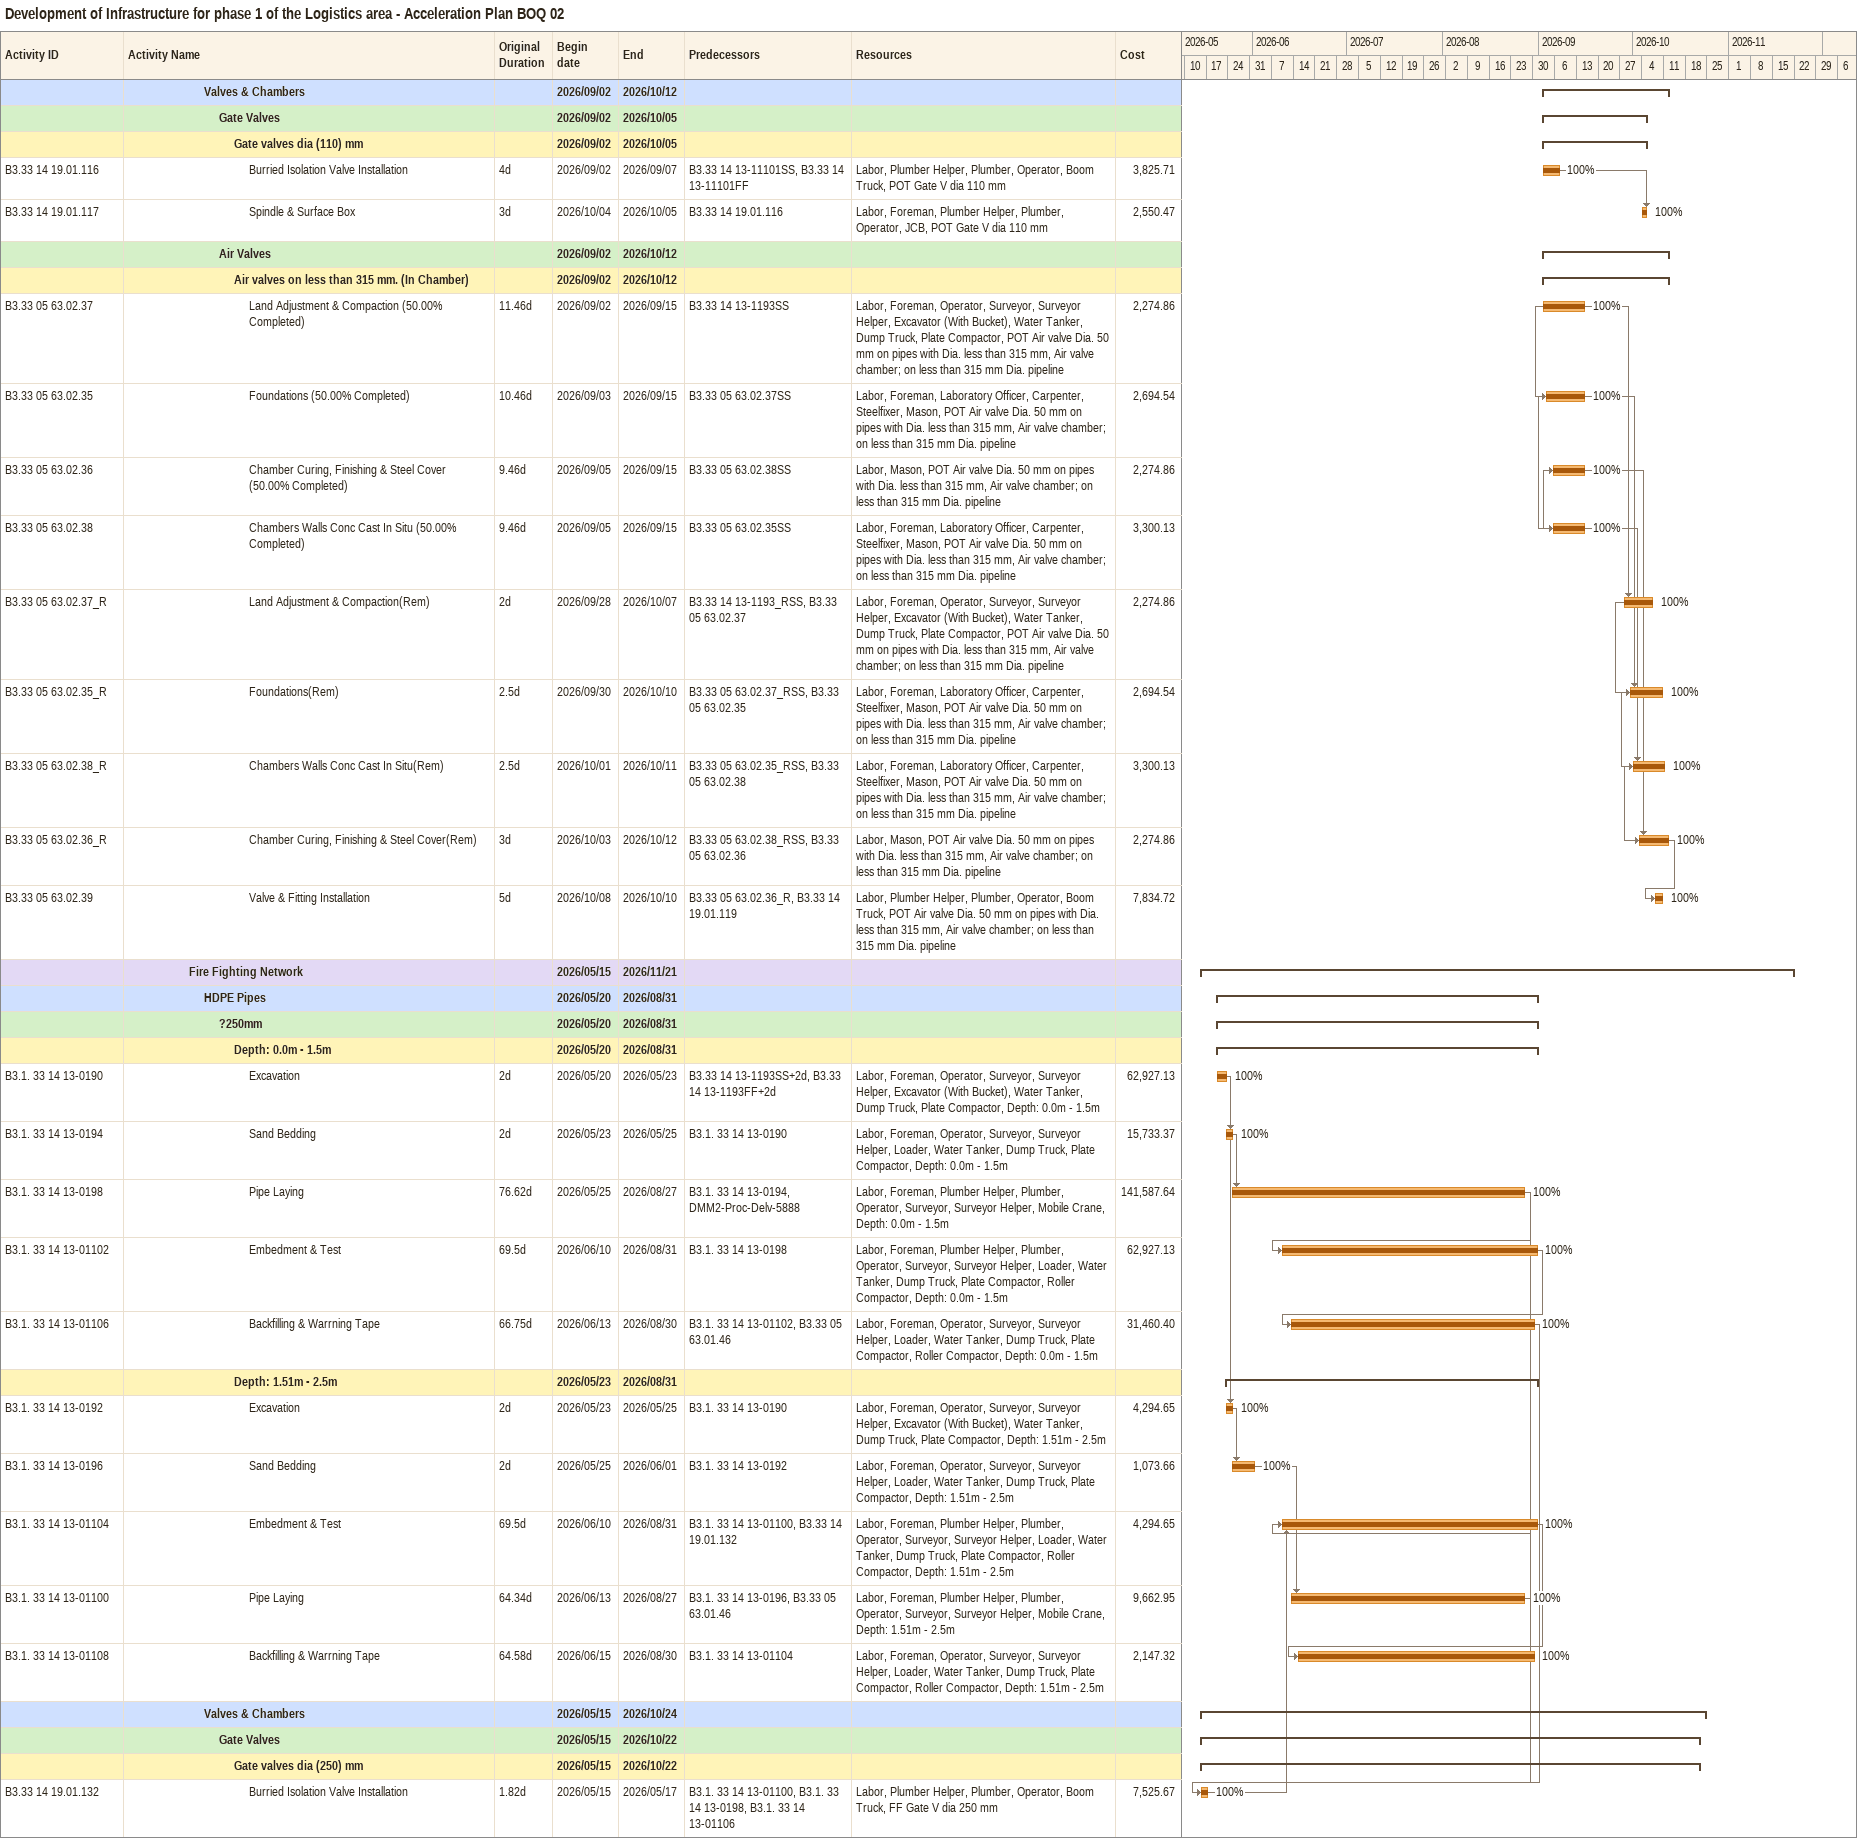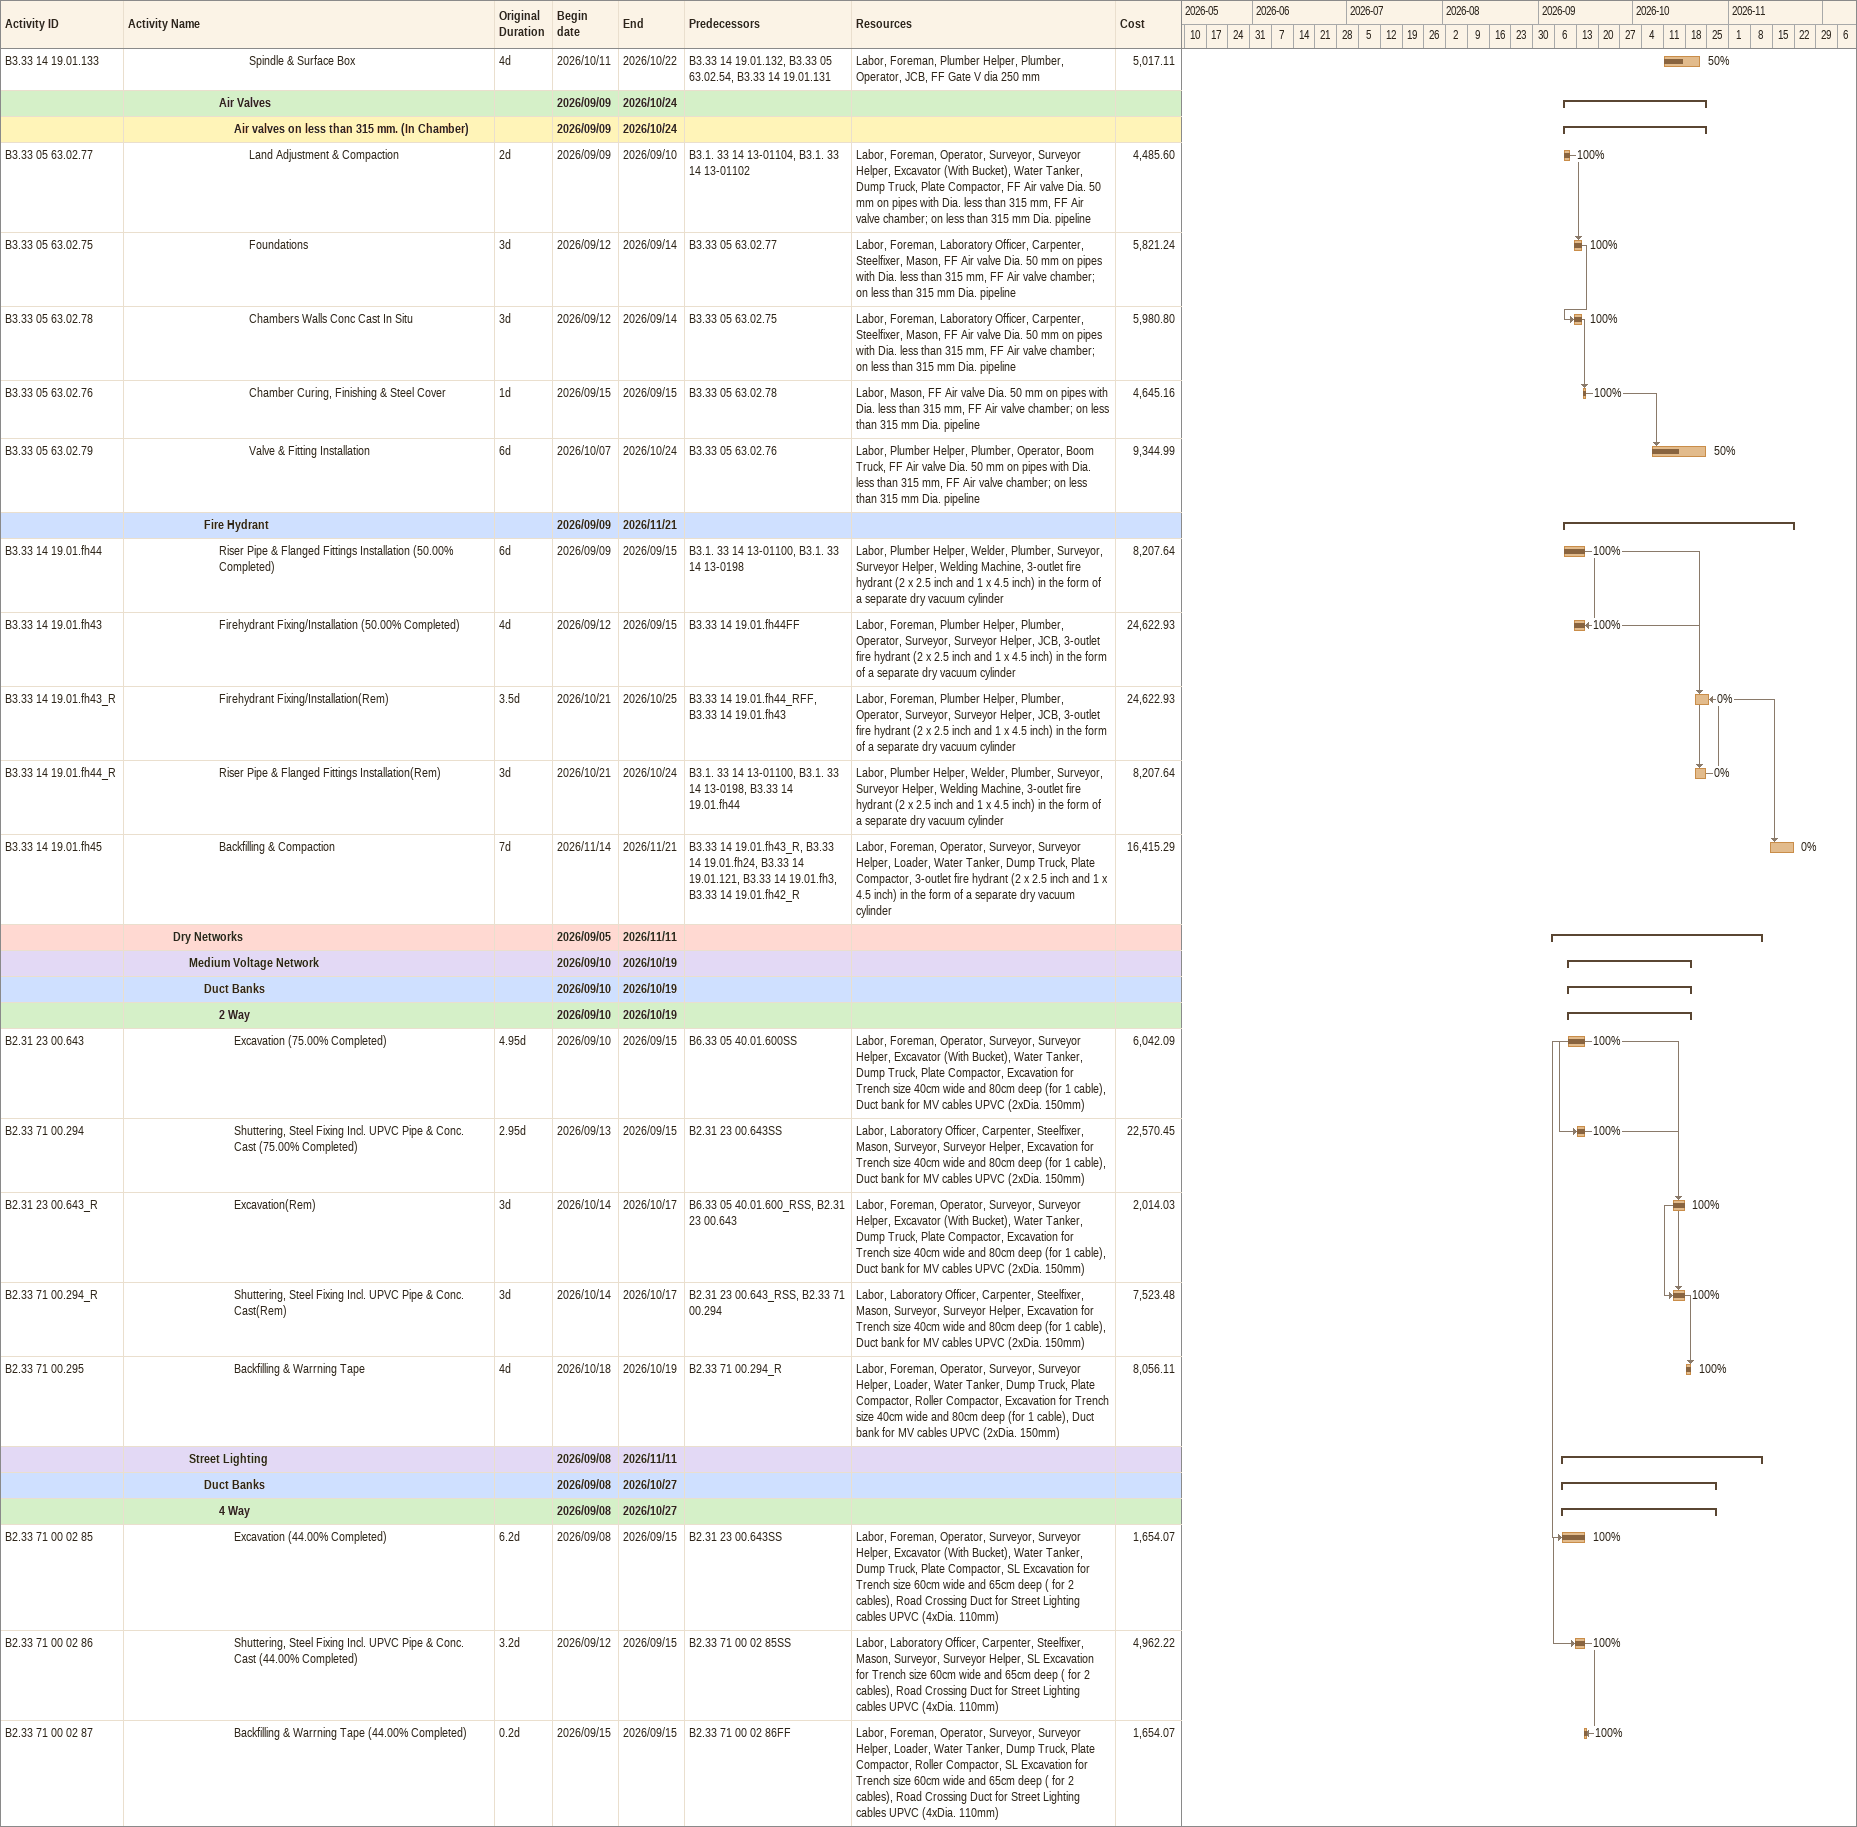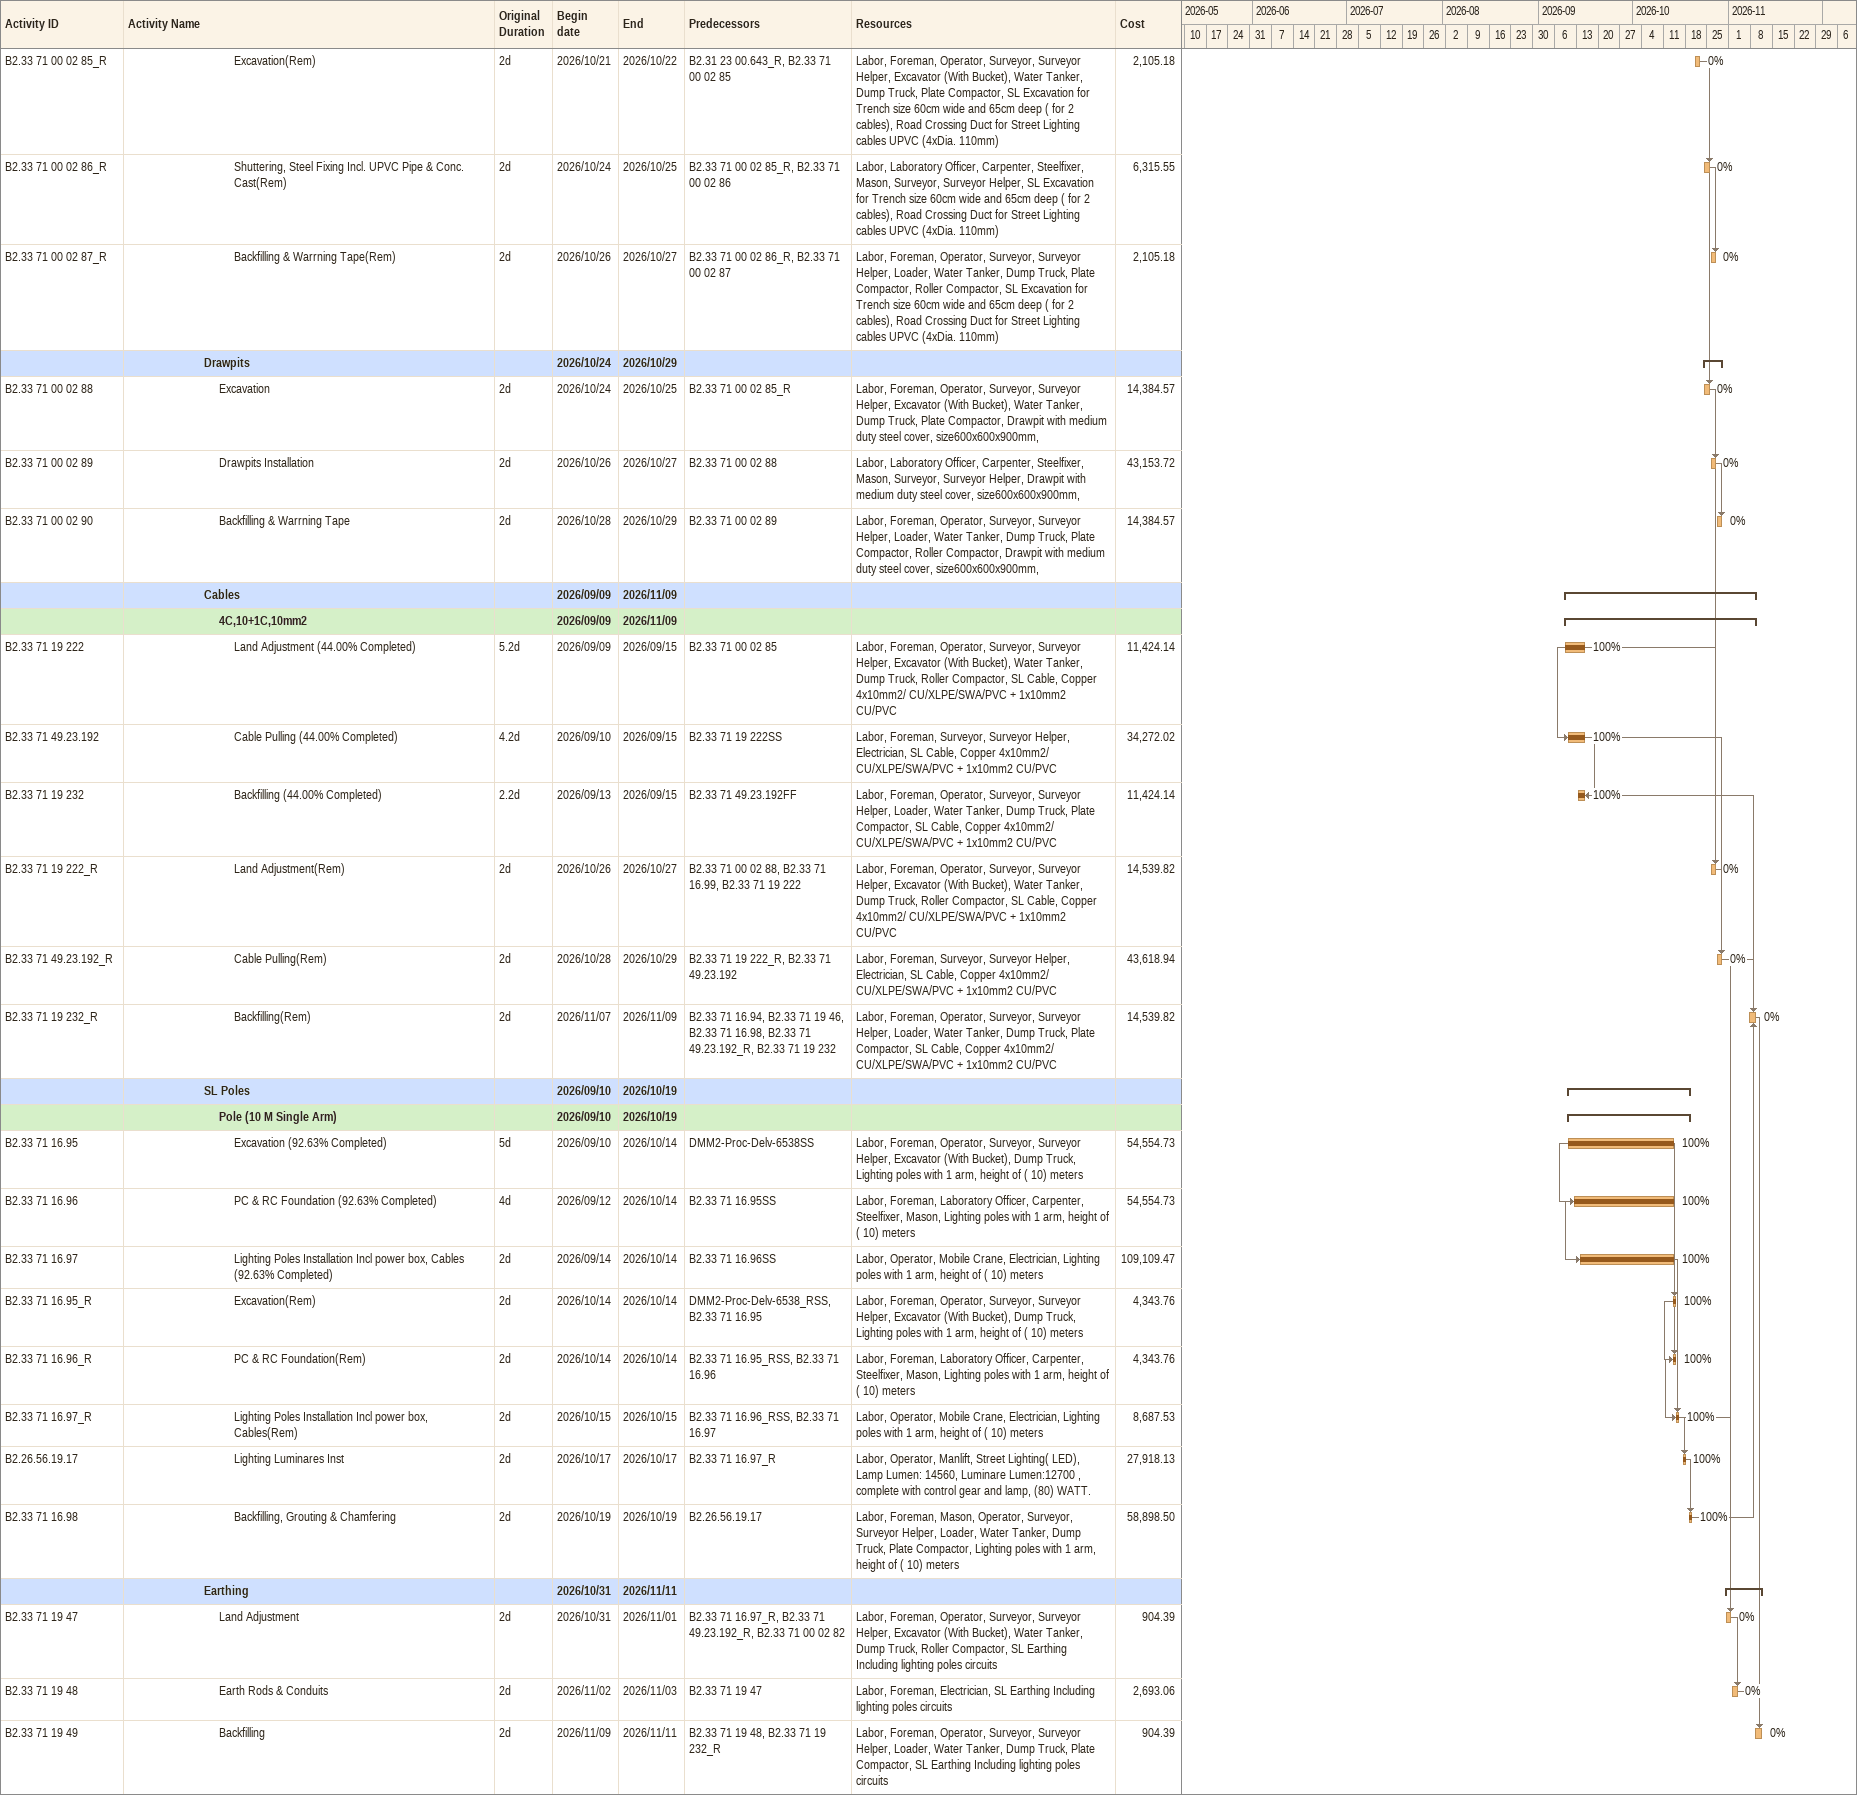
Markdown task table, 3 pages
Development of Infrastructure for phase 1 of the Logistics area - Acceleration Plan BOQ 02

| ID | Level | Task | Original duration | Start | Finish | Predecessors | Resources | % complete | Cost |
|---|---|---|---|---|---|---|---|---|---|
|  | 6 | **Valves & Chambers** |  | 2026-09-02 | 2026-10-12 |  |  |  |  |
|  | 7 | **Gate Valves** |  | 2026-09-02 | 2026-10-05 |  |  |  |  |
|  | 8 | **Gate valves dia (110) mm** |  | 2026-09-02 | 2026-10-05 |  |  |  |  |
| B3.33 14 19.01.116 | 9 | Burried Isolation Valve Installation | 4d | 2026-09-02 | 2026-09-07 | B3.33 14 13-11101SS, B3.33 14 13-11101FF | Labor, Plumber Helper, Plumber, Operator, Boom Truck, POT Gate V dia 110 mm | 100 | 3825.71 |
| B3.33 14 19.01.117 | 9 | Spindle & Surface Box | 3d | 2026-10-04 | 2026-10-05 | B3.33 14 19.01.116 | Labor, Foreman, Plumber Helper, Plumber, Operator, JCB, POT Gate V dia 110 mm | 100 | 2550.47 |
|  | 7 | **Air Valves** |  | 2026-09-02 | 2026-10-12 |  |  |  |  |
|  | 8 | **Air valves on less than 315 mm. (In Chamber)** |  | 2026-09-02 | 2026-10-12 |  |  |  |  |
| B3.33 05 63.02.37 | 9 | Land Adjustment & Compaction (50.00% Completed) | 11.46d | 2026-09-02 | 2026-09-15 | B3.33 14 13-1193SS | Labor, Foreman, Operator, Surveyor, Surveyor Helper, Excavator (With Bucket), Water Tanker, Dump Truck, Plate Compactor, POT Air valve Dia. 50 mm on pipes with Dia. less than 315 mm, Air valve chamber; on less than 315 mm Dia. pipeline | 100 | 2274.86 |
| B3.33 05 63.02.35 | 9 | Foundations (50.00% Completed) | 10.46d | 2026-09-03 | 2026-09-15 | B3.33 05 63.02.37SS | Labor, Foreman, Laboratory Officer, Carpenter, Steelfixer, Mason, POT Air valve Dia. 50 mm on pipes with Dia. less than 315 mm, Air valve chamber; on less than 315 mm Dia. pipeline | 100 | 2694.54 |
| B3.33 05 63.02.36 | 9 | Chamber Curing, Finishing & Steel Cover (50.00% Completed) | 9.46d | 2026-09-05 | 2026-09-15 | B3.33 05 63.02.38SS | Labor, Mason, POT Air valve Dia. 50 mm on pipes with Dia. less than 315 mm, Air valve chamber; on less than 315 mm Dia. pipeline | 100 | 2274.86 |
| B3.33 05 63.02.38 | 9 | Chambers Walls Conc Cast In Situ (50.00% Completed) | 9.46d | 2026-09-05 | 2026-09-15 | B3.33 05 63.02.35SS | Labor, Foreman, Laboratory Officer, Carpenter, Steelfixer, Mason, POT Air valve Dia. 50 mm on pipes with Dia. less than 315 mm, Air valve chamber; on less than 315 mm Dia. pipeline | 100 | 3300.13 |
| B3.33 05 63.02.37_R | 9 | Land Adjustment & Compaction(Rem) | 2d | 2026-09-28 | 2026-10-07 | B3.33 14 13-1193_RSS, B3.33 05 63.02.37 | Labor, Foreman, Operator, Surveyor, Surveyor Helper, Excavator (With Bucket), Water Tanker, Dump Truck, Plate Compactor, POT Air valve Dia. 50 mm on pipes with Dia. less than 315 mm, Air valve chamber; on less than 315 mm Dia. pipeline | 100 | 2274.86 |
| B3.33 05 63.02.35_R | 9 | Foundations(Rem) | 2.5d | 2026-09-30 | 2026-10-10 | B3.33 05 63.02.37_RSS, B3.33 05 63.02.35 | Labor, Foreman, Laboratory Officer, Carpenter, Steelfixer, Mason, POT Air valve Dia. 50 mm on pipes with Dia. less than 315 mm, Air valve chamber; on less than 315 mm Dia. pipeline | 100 | 2694.54 |
| B3.33 05 63.02.38_R | 9 | Chambers Walls Conc Cast In Situ(Rem) | 2.5d | 2026-10-01 | 2026-10-11 | B3.33 05 63.02.35_RSS, B3.33 05 63.02.38 | Labor, Foreman, Laboratory Officer, Carpenter, Steelfixer, Mason, POT Air valve Dia. 50 mm on pipes with Dia. less than 315 mm, Air valve chamber; on less than 315 mm Dia. pipeline | 100 | 3300.13 |
| B3.33 05 63.02.36_R | 9 | Chamber Curing, Finishing & Steel Cover(Rem) | 3d | 2026-10-03 | 2026-10-12 | B3.33 05 63.02.38_RSS, B3.33 05 63.02.36 | Labor, Mason, POT Air valve Dia. 50 mm on pipes with Dia. less than 315 mm, Air valve chamber; on less than 315 mm Dia. pipeline | 100 | 2274.86 |
| B3.33 05 63.02.39 | 9 | Valve & Fitting Installation | 5d | 2026-10-08 | 2026-10-10 | B3.33 05 63.02.36_R, B3.33 14 19.01.119 | Labor, Plumber Helper, Plumber, Operator, Boom Truck, POT Air valve Dia. 50 mm on pipes with Dia. less than 315 mm, Air valve chamber; on less than 315 mm Dia. pipeline | 100 | 7834.72 |
|  | 5 | **Fire Fighting Network** |  | 2026-05-15 | 2026-11-21 |  |  |  |  |
|  | 6 | **HDPE Pipes** |  | 2026-05-20 | 2026-08-31 |  |  |  |  |
|  | 7 | **?250mm** |  | 2026-05-20 | 2026-08-31 |  |  |  |  |
|  | 8 | **Depth: 0.0m - 1.5m** |  | 2026-05-20 | 2026-08-31 |  |  |  |  |
| B3.1. 33 14 13-0190 | 9 | Excavation | 2d | 2026-05-20 | 2026-05-23 | B3.33 14 13-1193SS+2d, B3.33 14 13-1193FF+2d | Labor, Foreman, Operator, Surveyor, Surveyor Helper, Excavator (With Bucket), Water Tanker, Dump Truck, Plate Compactor, Depth: 0.0m - 1.5m | 100 | 62927.13 |
| B3.1. 33 14 13-0194 | 9 | Sand Bedding | 2d | 2026-05-23 | 2026-05-25 | B3.1. 33 14 13-0190 | Labor, Foreman, Operator, Surveyor, Surveyor Helper, Loader, Water Tanker, Dump Truck, Plate Compactor, Depth: 0.0m - 1.5m | 100 | 15733.37 |
| B3.1. 33 14 13-0198 | 9 | Pipe Laying | 76.62d | 2026-05-25 | 2026-08-27 | B3.1. 33 14 13-0194, DMM2-Proc-Delv-5888 | Labor, Foreman, Plumber Helper, Plumber, Operator, Surveyor, Surveyor Helper, Mobile Crane, Depth: 0.0m - 1.5m | 100 | 141587.64 |
| B3.1. 33 14 13-01102 | 9 | Embedment & Test | 69.5d | 2026-06-10 | 2026-08-31 | B3.1. 33 14 13-0198 | Labor, Foreman, Plumber Helper, Plumber, Operator, Surveyor, Surveyor Helper, Loader, Water Tanker, Dump Truck, Plate Compactor, Roller Compactor, Depth: 0.0m - 1.5m | 100 | 62927.13 |
| B3.1. 33 14 13-01106 | 9 | Backfilling & Warrning Tape | 66.75d | 2026-06-13 | 2026-08-30 | B3.1. 33 14 13-01102, B3.33 05 63.01.46 | Labor, Foreman, Operator, Surveyor, Surveyor Helper, Loader, Water Tanker, Dump Truck, Plate Compactor, Roller Compactor, Depth: 0.0m - 1.5m | 100 | 31460.40 |
|  | 8 | **Depth: 1.51m - 2.5m** |  | 2026-05-23 | 2026-08-31 |  |  |  |  |
| B3.1. 33 14 13-0192 | 9 | Excavation | 2d | 2026-05-23 | 2026-05-25 | B3.1. 33 14 13-0190 | Labor, Foreman, Operator, Surveyor, Surveyor Helper, Excavator (With Bucket), Water Tanker, Dump Truck, Plate Compactor, Depth: 1.51m - 2.5m | 100 | 4294.65 |
| B3.1. 33 14 13-0196 | 9 | Sand Bedding | 2d | 2026-05-25 | 2026-06-01 | B3.1. 33 14 13-0192 | Labor, Foreman, Operator, Surveyor, Surveyor Helper, Loader, Water Tanker, Dump Truck, Plate Compactor, Depth: 1.51m - 2.5m | 100 | 1073.66 |
| B3.1. 33 14 13-01104 | 9 | Embedment & Test | 69.5d | 2026-06-10 | 2026-08-31 | B3.1. 33 14 13-01100, B3.33 14 19.01.132 | Labor, Foreman, Plumber Helper, Plumber, Operator, Surveyor, Surveyor Helper, Loader, Water Tanker, Dump Truck, Plate Compactor, Roller Compactor, Depth: 1.51m - 2.5m | 100 | 4294.65 |
| B3.1. 33 14 13-01100 | 9 | Pipe Laying | 64.34d | 2026-06-13 | 2026-08-27 | B3.1. 33 14 13-0196, B3.33 05 63.01.46 | Labor, Foreman, Plumber Helper, Plumber, Operator, Surveyor, Surveyor Helper, Mobile Crane, Depth: 1.51m - 2.5m | 100 | 9662.95 |
| B3.1. 33 14 13-01108 | 9 | Backfilling & Warrning Tape | 64.58d | 2026-06-15 | 2026-08-30 | B3.1. 33 14 13-01104 | Labor, Foreman, Operator, Surveyor, Surveyor Helper, Loader, Water Tanker, Dump Truck, Plate Compactor, Roller Compactor, Depth: 1.51m - 2.5m | 100 | 2147.32 |
|  | 6 | **Valves & Chambers** |  | 2026-05-15 | 2026-10-24 |  |  |  |  |
|  | 7 | **Gate Valves** |  | 2026-05-15 | 2026-10-22 |  |  |  |  |
|  | 8 | **Gate valves dia (250) mm** |  | 2026-05-15 | 2026-10-22 |  |  |  |  |
| B3.33 14 19.01.132 | 9 | Burried Isolation Valve Installation | 1.82d | 2026-05-15 | 2026-05-17 | B3.1. 33 14 13-01100, B3.1. 33 14 13-0198, B3.1. 33 14 13-01106 | Labor, Plumber Helper, Plumber, Operator, Boom Truck, FF Gate V dia 250 mm | 100 | 7525.67 |
| B3.33 14 19.01.133 | 9 | Spindle & Surface Box | 4d | 2026-10-11 | 2026-10-22 | B3.33 14 19.01.132, B3.33 05 63.02.54, B3.33 14 19.01.131 | Labor, Foreman, Plumber Helper, Plumber, Operator, JCB, FF Gate V dia 250 mm | 50 | 5017.11 |
|  | 7 | **Air Valves** |  | 2026-09-09 | 2026-10-24 |  |  |  |  |
|  | 8 | **Air valves on less than 315 mm. (In Chamber)** |  | 2026-09-09 | 2026-10-24 |  |  |  |  |
| B3.33 05 63.02.77 | 9 | Land Adjustment & Compaction | 2d | 2026-09-09 | 2026-09-10 | B3.1. 33 14 13-01104, B3.1. 33 14 13-01102 | Labor, Foreman, Operator, Surveyor, Surveyor Helper, Excavator (With Bucket), Water Tanker, Dump Truck, Plate Compactor, FF Air valve Dia. 50 mm on pipes with Dia. less than 315 mm, FF Air valve chamber; on less than 315 mm Dia. pipeline | 100 | 4485.60 |
| B3.33 05 63.02.75 | 9 | Foundations | 3d | 2026-09-12 | 2026-09-14 | B3.33 05 63.02.77 | Labor, Foreman, Laboratory Officer, Carpenter, Steelfixer, Mason, FF Air valve Dia. 50 mm on pipes with Dia. less than 315 mm, FF Air valve chamber; on less than 315 mm Dia. pipeline | 100 | 5821.24 |
| B3.33 05 63.02.78 | 9 | Chambers Walls Conc Cast In Situ | 3d | 2026-09-12 | 2026-09-14 | B3.33 05 63.02.75 | Labor, Foreman, Laboratory Officer, Carpenter, Steelfixer, Mason, FF Air valve Dia. 50 mm on pipes with Dia. less than 315 mm, FF Air valve chamber; on less than 315 mm Dia. pipeline | 100 | 5980.80 |
| B3.33 05 63.02.76 | 9 | Chamber Curing, Finishing & Steel Cover | 1d | 2026-09-15 | 2026-09-15 | B3.33 05 63.02.78 | Labor, Mason, FF Air valve Dia. 50 mm on pipes with Dia. less than 315 mm, FF Air valve chamber; on less than 315 mm Dia. pipeline | 100 | 4645.16 |
| B3.33 05 63.02.79 | 9 | Valve & Fitting Installation | 6d | 2026-10-07 | 2026-10-24 | B3.33 05 63.02.76 | Labor, Plumber Helper, Plumber, Operator, Boom Truck, FF Air valve Dia. 50 mm on pipes with Dia. less than 315 mm, FF Air valve chamber; on less than 315 mm Dia. pipeline | 50 | 9344.99 |
|  | 6 | **Fire Hydrant** |  | 2026-09-09 | 2026-11-21 |  |  |  |  |
| B3.33 14 19.01.fh44 | 7 | Riser Pipe & Flanged Fittings Installation (50.00% Completed) | 6d | 2026-09-09 | 2026-09-15 | B3.1. 33 14 13-01100, B3.1. 33 14 13-0198 | Labor, Plumber Helper, Welder, Plumber, Surveyor, Surveyor Helper, Welding Machine, 3-outlet fire hydrant (2 x 2.5 inch and 1 x 4.5 inch) in the form of a separate dry vacuum cylinder | 100 | 8207.64 |
| B3.33 14 19.01.fh43 | 7 | Firehydrant Fixing/Installation (50.00% Completed) | 4d | 2026-09-12 | 2026-09-15 | B3.33 14 19.01.fh44FF | Labor, Foreman, Plumber Helper, Plumber, Operator, Surveyor, Surveyor Helper, JCB, 3-outlet fire hydrant (2 x 2.5 inch and 1 x 4.5 inch) in the form of a separate dry vacuum cylinder | 100 | 24622.93 |
| B3.33 14 19.01.fh43_R | 7 | Firehydrant Fixing/Installation(Rem) | 3.5d | 2026-10-21 | 2026-10-25 | B3.33 14 19.01.fh44_RFF, B3.33 14 19.01.fh43 | Labor, Foreman, Plumber Helper, Plumber, Operator, Surveyor, Surveyor Helper, JCB, 3-outlet fire hydrant (2 x 2.5 inch and 1 x 4.5 inch) in the form of a separate dry vacuum cylinder | 0 | 24622.93 |
| B3.33 14 19.01.fh44_R | 7 | Riser Pipe & Flanged Fittings Installation(Rem) | 3d | 2026-10-21 | 2026-10-24 | B3.1. 33 14 13-01100, B3.1. 33 14 13-0198, B3.33 14 19.01.fh44 | Labor, Plumber Helper, Welder, Plumber, Surveyor, Surveyor Helper, Welding Machine, 3-outlet fire hydrant (2 x 2.5 inch and 1 x 4.5 inch) in the form of a separate dry vacuum cylinder | 0 | 8207.64 |
| B3.33 14 19.01.fh45 | 7 | Backfilling & Compaction | 7d | 2026-11-14 | 2026-11-21 | B3.33 14 19.01.fh43_R, B3.33 14 19.01.fh24, B3.33 14 19.01.121, B3.33 14 19.01.fh3, B3.33 14 19.01.fh42_R | Labor, Foreman, Operator, Surveyor, Surveyor Helper, Loader, Water Tanker, Dump Truck, Plate Compactor, 3-outlet fire hydrant (2 x 2.5 inch and 1 x 4.5 inch) in the form of a separate dry vacuum cylinder | 0 | 16415.29 |
|  | 4 | **Dry Networks** |  | 2026-09-05 | 2026-11-11 |  |  |  |  |
|  | 5 | **Medium Voltage Network** |  | 2026-09-10 | 2026-10-19 |  |  |  |  |
|  | 6 | **Duct Banks** |  | 2026-09-10 | 2026-10-19 |  |  |  |  |
|  | 7 | **2 Way** |  | 2026-09-10 | 2026-10-19 |  |  |  |  |
| B2.31 23 00.643 | 8 | Excavation (75.00% Completed) | 4.95d | 2026-09-10 | 2026-09-15 | B6.33 05 40.01.600SS | Labor, Foreman, Operator, Surveyor, Surveyor Helper, Excavator (With Bucket), Water Tanker, Dump Truck, Plate Compactor, Excavation for Trench size 40cm wide and 80cm deep (for 1 cable), Duct bank for MV cables UPVC (2xDia. 150mm) | 100 | 6042.09 |
| B2.33 71 00.294 | 8 | Shuttering, Steel Fixing Incl. UPVC Pipe & Conc. Cast (75.00% Completed) | 2.95d | 2026-09-13 | 2026-09-15 | B2.31 23 00.643SS | Labor, Laboratory Officer, Carpenter, Steelfixer, Mason, Surveyor, Surveyor Helper, Excavation for Trench size 40cm wide and 80cm deep (for 1 cable), Duct bank for MV cables UPVC (2xDia. 150mm) | 100 | 22570.45 |
| B2.31 23 00.643_R | 8 | Excavation(Rem) | 3d | 2026-10-14 | 2026-10-17 | B6.33 05 40.01.600_RSS, B2.31 23 00.643 | Labor, Foreman, Operator, Surveyor, Surveyor Helper, Excavator (With Bucket), Water Tanker, Dump Truck, Plate Compactor, Excavation for Trench size 40cm wide and 80cm deep (for 1 cable), Duct bank for MV cables UPVC (2xDia. 150mm) | 100 | 2014.03 |
| B2.33 71 00.294_R | 8 | Shuttering, Steel Fixing Incl. UPVC Pipe & Conc. Cast(Rem) | 3d | 2026-10-14 | 2026-10-17 | B2.31 23 00.643_RSS, B2.33 71 00.294 | Labor, Laboratory Officer, Carpenter, Steelfixer, Mason, Surveyor, Surveyor Helper, Excavation for Trench size 40cm wide and 80cm deep (for 1 cable), Duct bank for MV cables UPVC (2xDia. 150mm) | 100 | 7523.48 |
| B2.33 71 00.295 | 8 | Backfilling & Warrning Tape | 4d | 2026-10-18 | 2026-10-19 | B2.33 71 00.294_R | Labor, Foreman, Operator, Surveyor, Surveyor Helper, Loader, Water Tanker, Dump Truck, Plate Compactor, Roller Compactor, Excavation for Trench size 40cm wide and 80cm deep (for 1 cable), Duct bank for MV cables UPVC (2xDia. 150mm) | 100 | 8056.11 |
|  | 5 | **Street Lighting** |  | 2026-09-08 | 2026-11-11 |  |  |  |  |
|  | 6 | **Duct Banks** |  | 2026-09-08 | 2026-10-27 |  |  |  |  |
|  | 7 | **4 Way** |  | 2026-09-08 | 2026-10-27 |  |  |  |  |
| B2.33 71 00 02 85 | 8 | Excavation (44.00% Completed) | 6.2d | 2026-09-08 | 2026-09-15 | B2.31 23 00.643SS | Labor, Foreman, Operator, Surveyor, Surveyor Helper, Excavator (With Bucket), Water Tanker, Dump Truck, Plate Compactor, SL Excavation for Trench size 60cm wide and 65cm deep ( for 2 cables), Road Crossing Duct for Street Lighting cables UPVC (4xDia. 110mm) | 100 | 1654.07 |
| B2.33 71 00 02 86 | 8 | Shuttering, Steel Fixing Incl. UPVC Pipe & Conc. Cast (44.00% Completed) | 3.2d | 2026-09-12 | 2026-09-15 | B2.33 71 00 02 85SS | Labor, Laboratory Officer, Carpenter, Steelfixer, Mason, Surveyor, Surveyor Helper, SL Excavation for Trench size 60cm wide and 65cm deep ( for 2 cables), Road Crossing Duct for Street Lighting cables UPVC (4xDia. 110mm) | 100 | 4962.22 |
| B2.33 71 00 02 87 | 8 | Backfilling & Warrning Tape (44.00% Completed) | 0.2d | 2026-09-15 | 2026-09-15 | B2.33 71 00 02 86FF | Labor, Foreman, Operator, Surveyor, Surveyor Helper, Loader, Water Tanker, Dump Truck, Plate Compactor, Roller Compactor, SL Excavation for Trench size 60cm wide and 65cm deep ( for 2 cables), Road Crossing Duct for Street Lighting cables UPVC (4xDia. 110mm) | 100 | 1654.07 |
| B2.33 71 00 02 85_R | 8 | Excavation(Rem) | 2d | 2026-10-21 | 2026-10-22 | B2.31 23 00.643_R, B2.33 71 00 02 85 | Labor, Foreman, Operator, Surveyor, Surveyor Helper, Excavator (With Bucket), Water Tanker, Dump Truck, Plate Compactor, SL Excavation for Trench size 60cm wide and 65cm deep ( for 2 cables), Road Crossing Duct for Street Lighting cables UPVC (4xDia. 110mm) | 0 | 2105.18 |
| B2.33 71 00 02 86_R | 8 | Shuttering, Steel Fixing Incl. UPVC Pipe & Conc. Cast(Rem) | 2d | 2026-10-24 | 2026-10-25 | B2.33 71 00 02 85_R, B2.33 71 00 02 86 | Labor, Laboratory Officer, Carpenter, Steelfixer, Mason, Surveyor, Surveyor Helper, SL Excavation for Trench size 60cm wide and 65cm deep ( for 2 cables), Road Crossing Duct for Street Lighting cables UPVC (4xDia. 110mm) | 0 | 6315.55 |
| B2.33 71 00 02 87_R | 8 | Backfilling & Warrning Tape(Rem) | 2d | 2026-10-26 | 2026-10-27 | B2.33 71 00 02 86_R, B2.33 71 00 02 87 | Labor, Foreman, Operator, Surveyor, Surveyor Helper, Loader, Water Tanker, Dump Truck, Plate Compactor, Roller Compactor, SL Excavation for Trench size 60cm wide and 65cm deep ( for 2 cables), Road Crossing Duct for Street Lighting cables UPVC (4xDia. 110mm) | 0 | 2105.18 |
|  | 6 | **Drawpits** |  | 2026-10-24 | 2026-10-29 |  |  |  |  |
| B2.33 71 00 02 88 | 7 | Excavation | 2d | 2026-10-24 | 2026-10-25 | B2.33 71 00 02 85_R | Labor, Foreman, Operator, Surveyor, Surveyor Helper, Excavator (With Bucket), Water Tanker, Dump Truck, Plate Compactor, Drawpit with medium duty steel cover, size600x600x900mm, | 0 | 14384.57 |
| B2.33 71 00 02 89 | 7 | Drawpits Installation | 2d | 2026-10-26 | 2026-10-27 | B2.33 71 00 02 88 | Labor, Laboratory Officer, Carpenter, Steelfixer, Mason, Surveyor, Surveyor Helper, Drawpit with medium duty steel cover, size600x600x900mm, | 0 | 43153.72 |
| B2.33 71 00 02 90 | 7 | Backfilling & Warrning Tape | 2d | 2026-10-28 | 2026-10-29 | B2.33 71 00 02 89 | Labor, Foreman, Operator, Surveyor, Surveyor Helper, Loader, Water Tanker, Dump Truck, Plate Compactor, Roller Compactor, Drawpit with medium duty steel cover, size600x600x900mm, | 0 | 14384.57 |
|  | 6 | **Cables** |  | 2026-09-09 | 2026-11-09 |  |  |  |  |
|  | 7 | **4C,10+1C,10mm2** |  | 2026-09-09 | 2026-11-09 |  |  |  |  |
| B2.33 71 19 222 | 8 | Land Adjustment (44.00% Completed) | 5.2d | 2026-09-09 | 2026-09-15 | B2.33 71 00 02 85 | Labor, Foreman, Operator, Surveyor, Surveyor Helper, Excavator (With Bucket), Water Tanker, Dump Truck, Roller Compactor, SL Cable, Copper 4x10mm2/ CU/XLPE/SWA/PVC + 1x10mm2 CU/PVC | 100 | 11424.14 |
| B2.33 71 49.23.192 | 8 | Cable Pulling (44.00% Completed) | 4.2d | 2026-09-10 | 2026-09-15 | B2.33 71 19 222SS | Labor, Foreman, Surveyor, Surveyor Helper, Electrician, SL Cable, Copper 4x10mm2/ CU/XLPE/SWA/PVC + 1x10mm2 CU/PVC | 100 | 34272.02 |
| B2.33 71 19 232 | 8 | Backfilling (44.00% Completed) | 2.2d | 2026-09-13 | 2026-09-15 | B2.33 71 49.23.192FF | Labor, Foreman, Operator, Surveyor, Surveyor Helper, Loader, Water Tanker, Dump Truck, Plate Compactor, SL Cable, Copper 4x10mm2/ CU/XLPE/SWA/PVC + 1x10mm2 CU/PVC | 100 | 11424.14 |
| B2.33 71 19 222_R | 8 | Land Adjustment(Rem) | 2d | 2026-10-26 | 2026-10-27 | B2.33 71 00 02 88, B2.33 71 16.99, B2.33 71 19 222 | Labor, Foreman, Operator, Surveyor, Surveyor Helper, Excavator (With Bucket), Water Tanker, Dump Truck, Roller Compactor, SL Cable, Copper 4x10mm2/ CU/XLPE/SWA/PVC + 1x10mm2 CU/PVC | 0 | 14539.82 |
| B2.33 71 49.23.192_R | 8 | Cable Pulling(Rem) | 2d | 2026-10-28 | 2026-10-29 | B2.33 71 19 222_R, B2.33 71 49.23.192 | Labor, Foreman, Surveyor, Surveyor Helper, Electrician, SL Cable, Copper 4x10mm2/ CU/XLPE/SWA/PVC + 1x10mm2 CU/PVC | 0 | 43618.94 |
| B2.33 71 19 232_R | 8 | Backfilling(Rem) | 2d | 2026-11-07 | 2026-11-09 | B2.33 71 16.94, B2.33 71 19 46, B2.33 71 16.98, B2.33 71 49.23.192_R, B2.33 71 19 232 | Labor, Foreman, Operator, Surveyor, Surveyor Helper, Loader, Water Tanker, Dump Truck, Plate Compactor, SL Cable, Copper 4x10mm2/ CU/XLPE/SWA/PVC + 1x10mm2 CU/PVC | 0 | 14539.82 |
|  | 6 | **SL Poles** |  | 2026-09-10 | 2026-10-19 |  |  |  |  |
|  | 7 | **Pole (10 M Single Arm)** |  | 2026-09-10 | 2026-10-19 |  |  |  |  |
| B2.33 71 16.95 | 8 | Excavation (92.63% Completed) | 5d | 2026-09-10 | 2026-10-14 | DMM2-Proc-Delv-6538SS | Labor, Foreman, Operator, Surveyor, Surveyor Helper, Excavator (With Bucket), Dump Truck, Lighting poles with 1 arm, height of ( 10) meters | 100 | 54554.73 |
| B2.33 71 16.96 | 8 | PC & RC Foundation (92.63% Completed) | 4d | 2026-09-12 | 2026-10-14 | B2.33 71 16.95SS | Labor, Foreman, Laboratory Officer, Carpenter, Steelfixer, Mason, Lighting poles with 1 arm, height of ( 10) meters | 100 | 54554.73 |
| B2.33 71 16.97 | 8 | Lighting Poles Installation Incl power box, Cables (92.63% Completed) | 2d | 2026-09-14 | 2026-10-14 | B2.33 71 16.96SS | Labor, Operator, Mobile Crane, Electrician, Lighting poles with 1 arm, height of ( 10) meters | 100 | 109109.47 |
| B2.33 71 16.95_R | 8 | Excavation(Rem) | 2d | 2026-10-14 | 2026-10-14 | DMM2-Proc-Delv-6538_RSS, B2.33 71 16.95 | Labor, Foreman, Operator, Surveyor, Surveyor Helper, Excavator (With Bucket), Dump Truck, Lighting poles with 1 arm, height of ( 10) meters | 100 | 4343.76 |
| B2.33 71 16.96_R | 8 | PC & RC Foundation(Rem) | 2d | 2026-10-14 | 2026-10-14 | B2.33 71 16.95_RSS, B2.33 71 16.96 | Labor, Foreman, Laboratory Officer, Carpenter, Steelfixer, Mason, Lighting poles with 1 arm, height of ( 10) meters | 100 | 4343.76 |
| B2.33 71 16.97_R | 8 | Lighting Poles Installation Incl power box, Cables(Rem) | 2d | 2026-10-15 | 2026-10-15 | B2.33 71 16.96_RSS, B2.33 71 16.97 | Labor, Operator, Mobile Crane, Electrician, Lighting poles with 1 arm, height of ( 10) meters | 100 | 8687.53 |
| B2.26.56.19.17 | 8 | Lighting Luminares Inst | 2d | 2026-10-17 | 2026-10-17 | B2.33 71 16.97_R | Labor, Operator, Manlift, Street Lighting( LED), Lamp Lumen: 14560, Luminare Lumen:12700 , complete with control gear and lamp, (80) WATT. | 100 | 27918.13 |
| B2.33 71 16.98 | 8 | Backfilling, Grouting & Chamfering | 2d | 2026-10-19 | 2026-10-19 | B2.26.56.19.17 | Labor, Foreman, Mason, Operator, Surveyor, Surveyor Helper, Loader, Water Tanker, Dump Truck, Plate Compactor, Lighting poles with 1 arm, height of ( 10) meters | 100 | 58898.50 |
|  | 6 | **Earthing** |  | 2026-10-31 | 2026-11-11 |  |  |  |  |
| B2.33 71 19 47 | 7 | Land Adjustment | 2d | 2026-10-31 | 2026-11-01 | B2.33 71 16.97_R, B2.33 71 49.23.192_R, B2.33 71 00 02 82 | Labor, Foreman, Operator, Surveyor, Surveyor Helper, Excavator (With Bucket), Water Tanker, Dump Truck, Roller Compactor, SL Earthing Including lighting poles circuits | 0 | 904.39 |
| B2.33 71 19 48 | 7 | Earth Rods & Conduits | 2d | 2026-11-02 | 2026-11-03 | B2.33 71 19 47 | Labor, Foreman, Electrician, SL Earthing Including lighting poles circuits | 0 | 2693.06 |
| B2.33 71 19 49 | 7 | Backfilling | 2d | 2026-11-09 | 2026-11-11 | B2.33 71 19 48, B2.33 71 19 232_R | Labor, Foreman, Operator, Surveyor, Surveyor Helper, Loader, Water Tanker, Dump Truck, Plate Compactor, SL Earthing Including lighting poles circuits | 0 | 904.39 |
